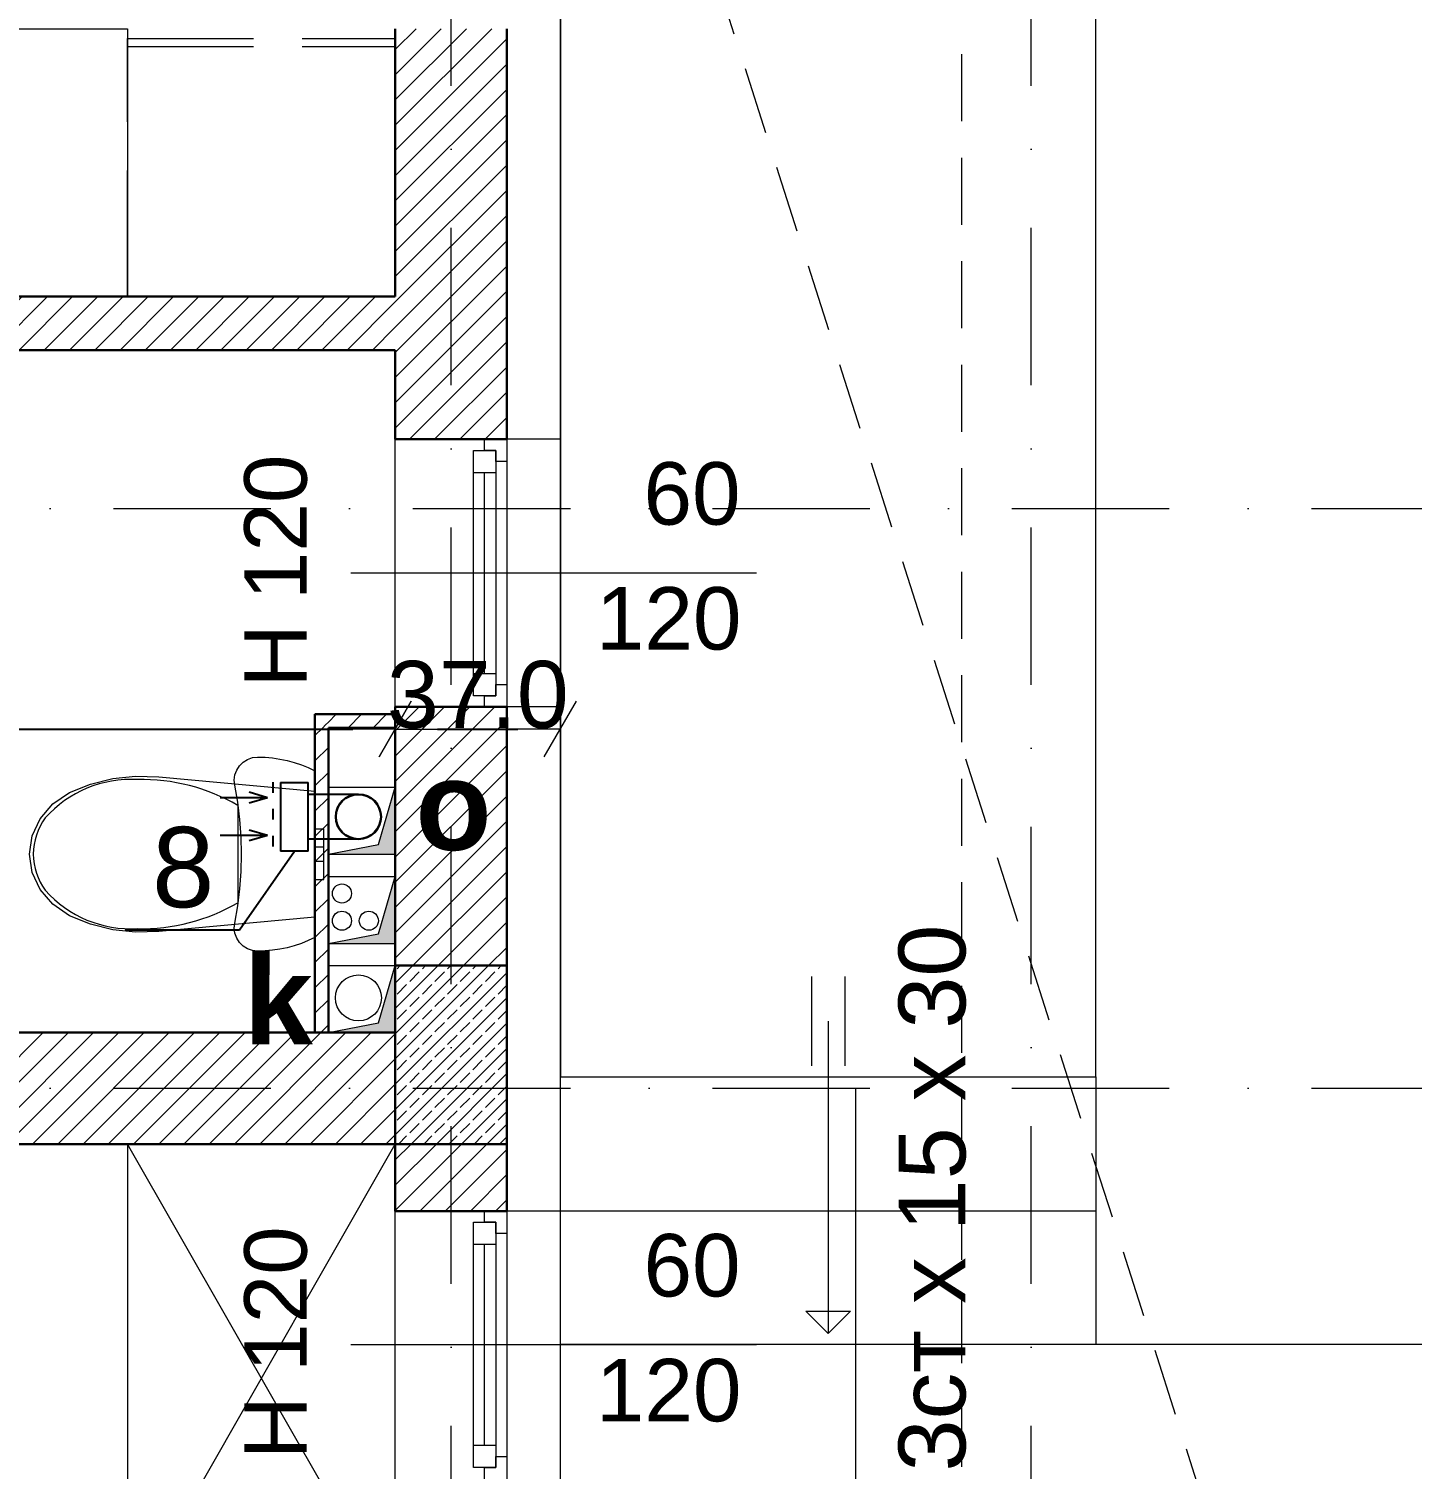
# Model space of a CAD drawing. Header units: centimetres. Extents: x 5906 to 32017, y -966 to 7982.
# Drawn here: x 17022.7 to 17332.8, y 5340.4 to 5663.3 of the extents above; entities that cross this region are included whole.
import ezdxf

# ---------------------------------------------------------------- set-up
doc = ezdxf.new("R2010")
doc.units = ezdxf.units.CM
doc.header["$MEASUREMENT"] = 0
for name, pattern in [('ACAD_ISO03W100', [30, 12, -18]), ('ACAD_ISO06W100', [37.5, 24, -3, 0.5, -3, 0.5, -3, 0.5, -3]), ('Dashed', [23.2, 15, -8.2]), ('Dot & Dashed', [67.027776, 35.277777, -17.638888, 0, -14.111111]), ('Hidden Line', [39.122222, 28.222222, -10.9])]:
    doc.linetypes.add(name, pattern=pattern)
for name, color, linetype in [('ARCH', 7, 'Continuous'), ('OV2', 2, 'ACAD_ISO06W100'), ('OV_1', 2, 'Continuous'), ('размери', 7, 'Continuous')]:
    doc.layers.add(name, color=color, linetype=linetype)
for name, color, linetype, lineweight in [('fill_Pen_No__254', 254, 'Continuous', 13), ('fill_Pen_No__7', 7, 'Continuous', 5), ('fill_Pen_No__82', 253, 'Continuous', 13), ('колони_Pen_No__1', 7, 'Continuous', 30), ('линии_Pen_No__3', 30, 'Continuous', 20), ('обзавеждане_Pen_No__4', 102, 'Continuous', 15), ('ОГРАНИЧИТЕЛНИ_ЛИНИИ_Pen_No__20', 1, 'Continuous', 13), ('оси_Pen_No__4', 102, 'Continuous', 15), ('отвори_Pen_No__5', 150, 'Continuous', 13), ('отвори_Pen_No__6', 5, 'Continuous', 13), ('плочи_Pen_No__41', 7, 'Continuous', 13), ('покрив_Pen_No__21', 7, 'Continuous', 13), ('стени_Pen_No__1', 7, 'Continuous', 30), ('стени_Pen_No__23', 30, 'Continuous', 13), ('стени_Pen_No__3', 30, 'Continuous', 20), ('стени_Pen_No__7', 7, 'Continuous', 5), ('стълби_Pen_No__11', 171, 'Continuous', 13), ('стълби_Pen_No__4', 102, 'Continuous', 15), ('стълби_Pen_No__71', 161, 'Continuous', 13)]:
    doc.layers.add(name, color=color, linetype=linetype, lineweight=lineweight)
doc.styles.add('GENERATED_STYLE_1', font='arial.ttf')
doc.styles.add('GENERATED_STYLE_148', font='arial.ttf')
doc.styles.add('GENERATED_STYLE_2', font='arial.ttf')
doc.styles.add('GENERATED_STYLE_5', font='arialbd.ttf')
doc.dimstyles.new('GENERATED_STYLE__1', dxfattribs={"dimtxt": 15, "dimasz": 9.5, "dimexe": 0.18, "dimexo": 0.0625, "dimgap": 0, "dimtad": 1, "dimdec": 1, "dimzin": 0, "dimdsep": 46, "dimtxsty": 'GENERATED_STYLE_1', "dimblk": 'ARROWHEAD_2', "dimblk1": 'ARROWHEAD_2', "dimblk2": 'ARROWHEAD_2', "dimcen": 0.09, "dimse1": 1, "dimse2": 1, "dimclrd": 151, "dimclre": 151, "dimclrt": 7, "dimazin": 0, "dimtfac": 1, "dimtdec": 4, "dimtmove": 0, "dimatfit": 3, "dimfxl": 1, "dimtolj": 1, "dimtzin": 0, "dimarcsym": 0})
doc.dimstyles.new('GENERATED_STYLE__2', dxfattribs={"dimtxt": 15, "dimasz": 9.5, "dimexe": 0.18, "dimexo": 0.0625, "dimgap": 0, "dimtad": 1, "dimtih": 1, "dimtoh": 1, "dimdec": 1, "dimzin": 0, "dimdsep": 46, "dimtxsty": 'GENERATED_STYLE_1', "dimblk": 'ARROWHEAD_2', "dimblk1": 'ARROWHEAD_2', "dimblk2": 'ARROWHEAD_2', "dimcen": 0.09, "dimse1": 1, "dimse2": 1, "dimclrd": 151, "dimclre": 151, "dimclrt": 7, "dimazin": 0, "dimtfac": 1, "dimtdec": 4, "dimtmove": 0, "dimatfit": 3, "dimfxl": 1, "dimtolj": 1, "dimtzin": 0, "dimarcsym": 0})
pattern_1 = [(45, (8612.932, 5097.604), (-2.8284271, 2.8284271), [])]

# ---------------------------------------------------------------- blocks, each defined once
blk = doc.blocks.new('ARROWHEAD_2')
at = {"color": 0, "linetype": 'Continuous', "lineweight": 0}
for p, q in [((-0.378, -0.655), (0.378, 0.655)), ((0, 0), (-1, 0))]:
    blk.add_line(p, q, dxfattribs=at)
blk = doc.blocks.new('*D493')
at = {"layer": 'DEFPOINTS', "color": 0, "linetype": 'Continuous', "transparency": 16777216}
for p in [(16834.87, 5605.78), (17104.87, 5540.78), (17104.87, 5506.32)]:
    blk.add_point(p, dxfattribs=at)
at = {"layer": 'размери', "color": 151, "linetype": 'Continuous', "lineweight": -2, "transparency": 16777216}
blk.add_line((16844.37, 5506.32), (17095.37, 5506.32), dxfattribs=at)
at = {"layer": 'размери', "color": 151, "linetype": 'Continuous', "lineweight": -2, "transparency": 16777216, "xscale": 9.5, "yscale": 9.5, "zscale": 9.5, "rotation": 180}
blk.add_blockref('ARROWHEAD_2', (16834.87, 5506.32), dxfattribs=at)
at = {"layer": 'размери', "color": 151, "linetype": 'Continuous', "lineweight": -2, "transparency": 16777216, "xscale": 9.5, "yscale": 9.5, "zscale": 9.5}
blk.add_blockref('ARROWHEAD_2', (17104.87, 5506.32), dxfattribs=at)
at = {"layer": 'размери', "color": 7, "linetype": 'Continuous', "lineweight": 13, "transparency": 16777216, "insert": (16969.84, 5513.98), "char_height": 15, "attachment_point": 5, "style": 'GENERATED_STYLE_1'}
blk.add_mtext('\\A1;270.0', dxfattribs=at)
blk = doc.blocks.new('*D494')
at = {"layer": 'DEFPOINTS', "color": 0, "linetype": 'Continuous', "transparency": 16777216}
for p in [(17104.87, 5540.78), (17141.87, 5540.78), (17141.87, 5506.32)]:
    blk.add_point(p, dxfattribs=at)
at = {"layer": 'размери', "color": 151, "linetype": 'Continuous', "lineweight": -2, "transparency": 16777216}
blk.add_line((17114.37, 5506.32), (17132.37, 5506.32), dxfattribs=at)
at = {"layer": 'размери', "color": 151, "linetype": 'Continuous', "lineweight": -2, "transparency": 16777216, "xscale": 9.5, "yscale": 9.5, "zscale": 9.5, "rotation": 180}
blk.add_blockref('ARROWHEAD_2', (17104.87, 5506.32), dxfattribs=at)
at = {"layer": 'размери', "color": 151, "linetype": 'Continuous', "lineweight": -2, "transparency": 16777216, "xscale": 9.5, "yscale": 9.5, "zscale": 9.5}
blk.add_blockref('ARROWHEAD_2', (17141.87, 5506.32), dxfattribs=at)
at = {"layer": 'размери', "color": 7, "linetype": 'Continuous', "lineweight": 13, "transparency": 16777216, "insert": (17123.37, 5513.98), "char_height": 15, "attachment_point": 5, "style": 'GENERATED_STYLE_1'}
blk.add_mtext('\\A1;37.0', dxfattribs=at)
blk = doc.blocks.new('*D559')
at = {"layer": 'DEFPOINTS', "color": 0, "linetype": 'Continuous', "transparency": 16777216}
for p in [(17129.87, 6051.13), (17129.87, 5818.53), (15274.87, 5458.53)]:
    blk.add_point(p, dxfattribs=at)
at = {"layer": 'размери', "color": 151, "linetype": 'Continuous', "lineweight": -2, "transparency": 16777216}
blk.add_line((15284.37, 6051.13), (17120.37, 6051.13), dxfattribs=at)
at = {"layer": 'размери', "color": 151, "linetype": 'Continuous', "lineweight": -2, "transparency": 16777216, "xscale": 9.5, "yscale": 9.5, "zscale": 9.5, "rotation": 180}
blk.add_blockref('ARROWHEAD_2', (15274.87, 6051.13), dxfattribs=at)
at = {"layer": 'размери', "color": 151, "linetype": 'Continuous', "lineweight": -2, "transparency": 16777216, "xscale": 9.5, "yscale": 9.5, "zscale": 9.5}
blk.add_blockref('ARROWHEAD_2', (17129.87, 6051.13), dxfattribs=at)
at = {"layer": 'размери', "color": 7, "linetype": 'Continuous', "lineweight": 13, "transparency": 16777216, "insert": (16202.37, 6058.78), "char_height": 15, "attachment_point": 5, "style": 'GENERATED_STYLE_1'}
blk.add_mtext('\\A1;1855.0', dxfattribs=at)
blk = doc.blocks.new('*D574')
at = {"layer": 'DEFPOINTS', "color": 0, "linetype": 'Continuous', "transparency": 16777216}
for p in [(17104.87, 5991.13), (17104.87, 5793.53), (16834.87, 5626.03)]:
    blk.add_point(p, dxfattribs=at)
at = {"layer": 'размери', "color": 151, "linetype": 'Continuous', "lineweight": -2, "transparency": 16777216}
blk.add_line((16844.37, 5991.13), (17095.37, 5991.13), dxfattribs=at)
at = {"layer": 'размери', "color": 151, "linetype": 'Continuous', "lineweight": -2, "transparency": 16777216, "xscale": 9.5, "yscale": 9.5, "zscale": 9.5, "rotation": 180}
blk.add_blockref('ARROWHEAD_2', (16834.87, 5991.13), dxfattribs=at)
at = {"layer": 'размери', "color": 151, "linetype": 'Continuous', "lineweight": -2, "transparency": 16777216, "xscale": 9.5, "yscale": 9.5, "zscale": 9.5}
blk.add_blockref('ARROWHEAD_2', (17104.87, 5991.13), dxfattribs=at)
at = {"layer": 'размери', "color": 7, "linetype": 'Continuous', "lineweight": 13, "transparency": 16777216, "insert": (16958.4, 5998.78), "char_height": 15, "attachment_point": 5, "style": 'GENERATED_STYLE_1'}
blk.add_mtext('\\A1;270.0', dxfattribs=at)
blk = doc.blocks.new('*D597')
at = {"layer": 'DEFPOINTS', "color": 0, "linetype": 'Continuous', "transparency": 16777216}
for p in [(17104.87, 5413.28), (17429.69, 5413.28), (17014.87, 5308.28)]:
    blk.add_point(p, dxfattribs=at)
at = {"layer": 'размери', "color": 151, "linetype": 'Continuous', "lineweight": -2, "transparency": 16777216}
for p, q in [((17429.69, 5403.78), (17429.69, 5373.88)), ((17429.69, 5317.78), (17429.69, 5324.73))]:
    blk.add_line(p, q, dxfattribs=at)
at = {"layer": 'размери', "color": 151, "linetype": 'Continuous', "lineweight": -2, "transparency": 16777216, "xscale": 9.5, "yscale": 9.5, "zscale": 9.5}
for p, rotation in [((17429.69, 5413.28), 90), ((17429.69, 5308.28), 270)]:
    blk.add_blockref('ARROWHEAD_2', p, dxfattribs=dict(at, rotation=rotation))
at = {"layer": 'размери', "color": 7, "linetype": 'Continuous', "lineweight": 13, "transparency": 16777216, "insert": (17429.69, 5349.3), "char_height": 15, "attachment_point": 5, "rotation": 90, "style": 'GENERATED_STYLE_1'}
blk.add_mtext('\\A1;105.0', dxfattribs=at)
blk = doc.blocks.new('*D598')
at = {"layer": 'DEFPOINTS', "color": 0, "linetype": 'Continuous', "transparency": 16777216}
for p in [(17104.87, 5438.28), (17449.27, 5438.28), (17104.87, 5413.28)]:
    blk.add_point(p, dxfattribs=at)
at = {"layer": 'размери', "color": 151, "linetype": 'Continuous', "lineweight": -2, "transparency": 16777216}
for p, q in [((17449.27, 5428.78), (17449.27, 5422.78)), ((17449.27, 5413.28), (17449.27, 5398.2))]:
    blk.add_line(p, q, dxfattribs=at)
at = {"layer": 'размери', "color": 151, "linetype": 'Continuous', "lineweight": -2, "transparency": 16777216, "xscale": 9.5, "yscale": 9.5, "zscale": 9.5}
for p, rotation in [((17449.27, 5438.28), 90), ((17449.27, 5413.28), 270)]:
    blk.add_blockref('ARROWHEAD_2', p, dxfattribs=dict(at, rotation=rotation))
at = {"layer": 'размери', "color": 7, "linetype": 'Continuous', "lineweight": 13, "transparency": 16777216, "insert": (17429.69, 5398.2), "char_height": 15, "attachment_point": 5, "rotation": 90, "style": 'GENERATED_STYLE_1'}
blk.add_mtext('\\A1;25.0', dxfattribs=at)
blk = doc.blocks.new('*D599')
at = {"layer": 'DEFPOINTS', "color": 0, "linetype": 'Continuous', "transparency": 16777216}
for p in [(17104.87, 5591.28), (17429.69, 5591.28), (17104.87, 5438.28)]:
    blk.add_point(p, dxfattribs=at)
at = {"layer": 'размери', "color": 151, "linetype": 'Continuous', "lineweight": -2, "transparency": 16777216}
for p, q in [((17429.69, 5581.78), (17429.69, 5527.88)), ((17429.69, 5447.78), (17429.69, 5478.73))]:
    blk.add_line(p, q, dxfattribs=at)
at = {"layer": 'размери', "color": 151, "linetype": 'Continuous', "lineweight": -2, "transparency": 16777216, "xscale": 9.5, "yscale": 9.5, "zscale": 9.5}
for p, rotation in [((17429.69, 5591.28), 90), ((17429.69, 5438.28), 270)]:
    blk.add_blockref('ARROWHEAD_2', p, dxfattribs=dict(at, rotation=rotation))
at = {"layer": 'размери', "color": 7, "linetype": 'Continuous', "lineweight": 13, "transparency": 16777216, "insert": (17429.69, 5503.3), "char_height": 15, "attachment_point": 5, "rotation": 90, "style": 'GENERATED_STYLE_1'}
blk.add_mtext('\\A1;153.0', dxfattribs=at)
blk = doc.blocks.new('*D600')
at = {"layer": 'DEFPOINTS', "color": 0, "linetype": 'Continuous', "transparency": 16777216}
for p in [(17104.87, 5603.28), (17448.44, 5603.28), (17104.87, 5591.28)]:
    blk.add_point(p, dxfattribs=at)
at = {"layer": 'размери', "color": 151, "linetype": 'Continuous', "lineweight": -2, "transparency": 16777216}
for p, q in [((17448.44, 5612.78), (17448.44, 5622.28)), ((17448.44, 5603.28), (17448.44, 5591.28)), ((17448.44, 5581.78), (17448.44, 5572.28))]:
    blk.add_line(p, q, dxfattribs=at)
at = {"layer": 'размери', "color": 151, "linetype": 'Continuous', "lineweight": -2, "transparency": 16777216, "xscale": 9.5, "yscale": 9.5, "zscale": 9.5}
for p, rotation in [((17448.44, 5603.28), 270), ((17448.44, 5591.28), 90)]:
    blk.add_blockref('ARROWHEAD_2', p, dxfattribs=dict(at, rotation=rotation))
at = {"layer": 'размери', "color": 7, "linetype": 'Continuous', "lineweight": 13, "transparency": 16777216, "insert": (17429.69, 5572.28), "char_height": 15, "attachment_point": 5, "rotation": 90, "style": 'GENERATED_STYLE_1'}
blk.add_mtext('\\A1;12.0', dxfattribs=at)
blk = doc.blocks.new('*D601')
at = {"layer": 'DEFPOINTS', "color": 0, "linetype": 'Continuous', "transparency": 16777216}
for p in [(17104.87, 5773.28), (17429.69, 5773.28), (17104.87, 5603.28)]:
    blk.add_point(p, dxfattribs=at)
at = {"layer": 'размери', "color": 151, "linetype": 'Continuous', "lineweight": -2, "transparency": 16777216}
for p, q in [((17429.69, 5763.78), (17429.69, 5701.38)), ((17429.69, 5612.78), (17429.69, 5652.23))]:
    blk.add_line(p, q, dxfattribs=at)
at = {"layer": 'размери', "color": 151, "linetype": 'Continuous', "lineweight": -2, "transparency": 16777216, "xscale": 9.5, "yscale": 9.5, "zscale": 9.5}
for p, rotation in [((17429.69, 5773.28), 90), ((17429.69, 5603.28), 270)]:
    blk.add_blockref('ARROWHEAD_2', p, dxfattribs=dict(at, rotation=rotation))
at = {"layer": 'размери', "color": 7, "linetype": 'Continuous', "lineweight": 13, "transparency": 16777216, "insert": (17429.69, 5676.8), "char_height": 15, "attachment_point": 5, "rotation": 90, "style": 'GENERATED_STYLE_1'}
blk.add_mtext('\\A1;170.0', dxfattribs=at)
blk = doc.blocks.new('*D606')
at = {"layer": 'DEFPOINTS', "color": 0, "linetype": 'Continuous', "transparency": 16777216}
for p in [(17129.87, 5798.28), (17459.69, 5798.28), (17129.87, 5283.28)]:
    blk.add_point(p, dxfattribs=at)
at = {"layer": 'размери', "color": 151, "linetype": 'Continuous', "lineweight": -2, "transparency": 16777216}
for p, q in [((17459.69, 5788.78), (17459.69, 5566.03)), ((17459.69, 5292.78), (17459.69, 5515.46))]:
    blk.add_line(p, q, dxfattribs=at)
at = {"layer": 'размери', "color": 151, "linetype": 'Continuous', "lineweight": -2, "transparency": 16777216, "xscale": 9.5, "yscale": 9.5, "zscale": 9.5}
for p, rotation in [((17459.69, 5798.28), 90), ((17459.69, 5283.28), 270)]:
    blk.add_blockref('ARROWHEAD_2', p, dxfattribs=dict(at, rotation=rotation))
at = {"layer": 'размери', "color": 7, "linetype": 'Continuous', "lineweight": 13, "transparency": 16777216, "insert": (17459.69, 5540.74), "char_height": 15, "attachment_point": 5, "rotation": 90, "style": 'GENERATED_STYLE_1'}
blk.add_mtext('\\A1;515.0', dxfattribs=at)
blk = doc.blocks.new('*D607')
at = {"layer": 'DEFPOINTS', "color": 0, "linetype": 'Continuous', "transparency": 16777216}
for p in [(17129.87, 5798.28), (17489.69, 5798.28), (17129.87, 4323.28)]:
    blk.add_point(p, dxfattribs=at)
at = {"layer": 'размери', "color": 151, "linetype": 'Continuous', "lineweight": -2, "transparency": 16777216}
for p, q in [((17489.69, 5788.78), (17489.69, 5091.18)), ((17489.69, 4332.78), (17489.69, 5030.37))]:
    blk.add_line(p, q, dxfattribs=at)
at = {"layer": 'размери', "color": 151, "linetype": 'Continuous', "lineweight": -2, "transparency": 16777216, "xscale": 9.5, "yscale": 9.5, "zscale": 9.5}
for p, rotation in [((17489.69, 5798.28), 90), ((17489.69, 4323.28), 270)]:
    blk.add_blockref('ARROWHEAD_2', p, dxfattribs=dict(at, rotation=rotation))
at = {"layer": 'размери', "color": 7, "linetype": 'Continuous', "lineweight": 13, "transparency": 16777216, "insert": (17489.69, 5060.77), "char_height": 15, "attachment_point": 5, "rotation": 90, "style": 'GENERATED_STYLE_1'}
blk.add_mtext('\\A1;1475.0', dxfattribs=at)
blk = doc.blocks.new('*D614')
at = {"layer": 'DEFPOINTS', "color": 0, "linetype": 'Continuous', "transparency": 16777216}
for p in [(17141.87, 5338.28), (17399.69, 5338.28), (17129.87, 5283.28)]:
    blk.add_point(p, dxfattribs=at)
at = {"layer": 'размери', "color": 151, "linetype": 'Continuous', "lineweight": -2, "transparency": 16777216}
for p, q in [((17399.69, 5347.78), (17399.69, 5357.28)), ((17399.69, 5338.28), (17399.69, 5330.21)), ((17399.69, 5283.28), (17399.69, 5291.3)), ((17399.69, 5273.78), (17399.69, 5264.28))]:
    blk.add_line(p, q, dxfattribs=at)
at = {"layer": 'размери', "color": 151, "linetype": 'Continuous', "lineweight": -2, "transparency": 16777216, "xscale": 9.5, "yscale": 9.5, "zscale": 9.5}
for p, rotation in [((17399.69, 5338.28), 270), ((17399.69, 5283.28), 90)]:
    blk.add_blockref('ARROWHEAD_2', p, dxfattribs=dict(at, rotation=rotation))
at = {"layer": 'размери', "color": 7, "linetype": 'Continuous', "lineweight": 13, "transparency": 16777216, "insert": (17399.69, 5310.76), "char_height": 15, "attachment_point": 5, "rotation": 90, "style": 'GENERATED_STYLE_1'}
blk.add_mtext('\\A1;55.0', dxfattribs=at)
blk = doc.blocks.new('*D615')
at = {"layer": 'DEFPOINTS', "color": 0, "linetype": 'Continuous', "transparency": 16777216}
for p in [(17141.87, 5398.28), (17399.69, 5398.28), (17141.87, 5338.28)]:
    blk.add_point(p, dxfattribs=at)
at = {"layer": 'размери', "color": 151, "linetype": 'Continuous', "lineweight": -2, "transparency": 16777216}
for p, q in [((17399.69, 5388.78), (17399.69, 5387.75)), ((17399.69, 5347.78), (17399.69, 5348.76))]:
    blk.add_line(p, q, dxfattribs=at)
at = {"layer": 'размери', "color": 151, "linetype": 'Continuous', "lineweight": -2, "transparency": 16777216, "xscale": 9.5, "yscale": 9.5, "zscale": 9.5}
for p, rotation in [((17399.69, 5398.28), 90), ((17399.69, 5338.28), 270)]:
    blk.add_blockref('ARROWHEAD_2', p, dxfattribs=dict(at, rotation=rotation))
at = {"layer": 'размери', "color": 7, "linetype": 'Continuous', "lineweight": 13, "transparency": 16777216, "insert": (17399.69, 5368.25), "char_height": 15, "attachment_point": 5, "rotation": 90, "style": 'GENERATED_STYLE_1'}
blk.add_mtext('\\A1;60.0', dxfattribs=at)
blk = doc.blocks.new('*D616')
at = {"layer": 'DEFPOINTS', "color": 0, "linetype": 'Continuous', "transparency": 16777216}
for p in [(17141.87, 5511.28), (17399.69, 5511.28), (17141.87, 5398.28)]:
    blk.add_point(p, dxfattribs=at)
at = {"layer": 'размери', "color": 151, "linetype": 'Continuous', "lineweight": -2, "transparency": 16777216}
for p, q in [((17399.69, 5501.78), (17399.69, 5480.08)), ((17399.69, 5407.78), (17399.69, 5430.93))]:
    blk.add_line(p, q, dxfattribs=at)
at = {"layer": 'размери', "color": 151, "linetype": 'Continuous', "lineweight": -2, "transparency": 16777216, "xscale": 9.5, "yscale": 9.5, "zscale": 9.5}
for p, rotation in [((17399.69, 5511.28), 90), ((17399.69, 5398.28), 270)]:
    blk.add_blockref('ARROWHEAD_2', p, dxfattribs=dict(at, rotation=rotation))
at = {"layer": 'размери', "color": 7, "linetype": 'Continuous', "lineweight": 13, "transparency": 16777216, "insert": (17399.69, 5455.5), "char_height": 15, "attachment_point": 5, "rotation": 90, "style": 'GENERATED_STYLE_1'}
blk.add_mtext('\\A1;113.0', dxfattribs=at)
blk = doc.blocks.new('*D617')
at = {"layer": 'DEFPOINTS', "color": 0, "linetype": 'Continuous', "transparency": 16777216}
for p in [(17141.87, 5571.28), (17399.69, 5571.28), (17141.87, 5511.28)]:
    blk.add_point(p, dxfattribs=at)
at = {"layer": 'размери', "color": 151, "linetype": 'Continuous', "lineweight": -2, "transparency": 16777216}
for p, q in [((17399.69, 5561.78), (17399.69, 5560.75)), ((17399.69, 5520.78), (17399.69, 5521.76))]:
    blk.add_line(p, q, dxfattribs=at)
at = {"layer": 'размери', "color": 151, "linetype": 'Continuous', "lineweight": -2, "transparency": 16777216, "xscale": 9.5, "yscale": 9.5, "zscale": 9.5}
for p, rotation in [((17399.69, 5571.28), 90), ((17399.69, 5511.28), 270)]:
    blk.add_blockref('ARROWHEAD_2', p, dxfattribs=dict(at, rotation=rotation))
at = {"layer": 'размери', "color": 7, "linetype": 'Continuous', "lineweight": 13, "transparency": 16777216, "insert": (17399.69, 5541.25), "char_height": 15, "attachment_point": 5, "rotation": 90, "style": 'GENERATED_STYLE_1'}
blk.add_mtext('\\A1;60.0', dxfattribs=at)
blk = doc.blocks.new('*D618')
at = {"layer": 'DEFPOINTS', "color": 0, "linetype": 'Continuous', "transparency": 16777216}
for p in [(17141.87, 5663.28), (17399.69, 5663.28), (17141.87, 5571.28)]:
    blk.add_point(p, dxfattribs=at)
at = {"layer": 'размери', "color": 151, "linetype": 'Continuous', "lineweight": -2, "transparency": 16777216}
for p, q in [((17399.69, 5653.78), (17399.69, 5636.71)), ((17399.69, 5580.78), (17399.69, 5597.8))]:
    blk.add_line(p, q, dxfattribs=at)
at = {"layer": 'размери', "color": 151, "linetype": 'Continuous', "lineweight": -2, "transparency": 16777216, "xscale": 9.5, "yscale": 9.5, "zscale": 9.5}
for p, rotation in [((17399.69, 5663.28), 90), ((17399.69, 5571.28), 270)]:
    blk.add_blockref('ARROWHEAD_2', p, dxfattribs=dict(at, rotation=rotation))
at = {"layer": 'размери', "color": 7, "linetype": 'Continuous', "lineweight": 13, "transparency": 16777216, "insert": (17399.69, 5617.25), "char_height": 15, "attachment_point": 5, "rotation": 90, "style": 'GENERATED_STYLE_1'}
blk.add_mtext('\\A1;92.0', dxfattribs=at)
blk = doc.blocks.new('*D619')
at = {"layer": 'DEFPOINTS', "color": 0, "linetype": 'Continuous', "transparency": 16777216}
for p in [(17141.87, 5723.28), (17399.69, 5723.28), (17141.87, 5663.28)]:
    blk.add_point(p, dxfattribs=at)
at = {"layer": 'размери', "color": 151, "linetype": 'Continuous', "lineweight": -2, "transparency": 16777216}
for p, q in [((17399.69, 5713.78), (17399.69, 5712.75)), ((17399.69, 5672.78), (17399.69, 5673.76))]:
    blk.add_line(p, q, dxfattribs=at)
at = {"layer": 'размери', "color": 151, "linetype": 'Continuous', "lineweight": -2, "transparency": 16777216, "xscale": 9.5, "yscale": 9.5, "zscale": 9.5}
for p, rotation in [((17399.69, 5723.28), 90), ((17399.69, 5663.28), 270)]:
    blk.add_blockref('ARROWHEAD_2', p, dxfattribs=dict(at, rotation=rotation))
at = {"layer": 'размери', "color": 7, "linetype": 'Continuous', "lineweight": 13, "transparency": 16777216, "insert": (17399.69, 5693.25), "char_height": 15, "attachment_point": 5, "rotation": 90, "style": 'GENERATED_STYLE_1'}
blk.add_mtext('\\A1;60.0', dxfattribs=at)

msp = doc.modelspace()

# ---------------------------------------------------------------- hatches: boundary and pattern name
at = {"layer": 'fill_Pen_No__254', "linetype": 'Continuous', "lineweight": 13}
for points in [[(17089.874, 5478.283), (17104.874, 5478.283), (17104.874, 5493.283), (17101.076, 5480.437)], [(17089.874, 5458.283), (17104.874, 5458.283), (17104.874, 5473.283), (17101.076, 5460.437)], [(17089.874, 5438.283), (17104.874, 5438.283), (17104.874, 5453.283), (17101.076, 5440.437)]]:
    msp.add_hatch(color=254, dxfattribs=at).paths.add_polyline_path(points)
at = {"layer": 'fill_Pen_No__7', "linetype": 'Continuous', "lineweight": 5}
h = msp.add_hatch(dxfattribs=at)
h.set_pattern_fill('SOLID___DASHED', style=0, pattern_type=2)
h.set_pattern_definition([(45, (8612.932, 5097.604), (-2.8284271, 2.8284271), []), (45, (8611.5178, 5099.018), (-2.8284271, 2.8284271), [3, -1])])
h.paths.add_polyline_path([(17129.874, 5453.283), (17104.874, 5453.283), (17104.874, 5413.283), (17129.874, 5413.283)])
at = {"layer": 'fill_Pen_No__82', "linetype": 'Continuous', "lineweight": 13}
h = msp.add_hatch(dxfattribs=at)
h.set_pattern_fill('COMMON_BRICK', color=253, style=0, pattern_type=2)
h.set_pattern_definition(pattern_1)
h.paths.add_polyline_path([(17104.874, 5571.279), (17129.874, 5571.279), (17129.874, 5663.279), (17104.874, 5663.279)])
h = msp.add_hatch(dxfattribs=at)
h.set_pattern_fill('COMMON_BRICK', color=253, style=0, pattern_type=2)
h.set_pattern_definition(pattern_1)
h.paths.add_polyline_path([(16919.874, 5591.279), (17104.874, 5591.279), (17104.874, 5603.279), (16919.874, 5603.279)])
h = msp.add_hatch(dxfattribs=at)
h.set_pattern_fill('COMMON_BRICK', color=253, style=0, pattern_type=2)
h.set_pattern_definition(pattern_1)
h.paths.add_polyline_path([(17089.874, 5506.621), (17086.874, 5509.621), (17086.874, 5506.621)])
h = msp.add_hatch(dxfattribs=at)
h.set_pattern_fill('COMMON_BRICK', color=253, style=0, pattern_type=2)
h.set_pattern_definition(pattern_1)
h.paths.add_polyline_path([(17089.874, 5509.621), (17086.874, 5509.621), (17089.874, 5506.621)])
h = msp.add_hatch(dxfattribs=at)
h.set_pattern_fill('COMMON_BRICK', color=253, style=0, pattern_type=2)
h.set_pattern_definition(pattern_1)
h.paths.add_polyline_path([(17089.874, 5506.621), (17104.874, 5506.621), (17104.874, 5509.621), (17089.874, 5509.621)])
h = msp.add_hatch(dxfattribs=at)
h.set_pattern_fill('COMMON_BRICK', color=253, style=0, pattern_type=2)
h.set_pattern_definition(pattern_1)
h.paths.add_polyline_path([(17129.874, 5453.283), (17129.874, 5511.279), (17104.874, 5511.279), (17104.874, 5453.283)])
h = msp.add_hatch(dxfattribs=at)
h.set_pattern_fill('COMMON_BRICK', color=253, style=0, pattern_type=2)
h.set_pattern_definition(pattern_1)
h.paths.add_polyline_path([(17086.874, 5506.621), (17086.874, 5438.283), (17089.874, 5438.283), (17089.874, 5506.621)])
h = msp.add_hatch(dxfattribs=at)
h.set_pattern_fill('COMMON_BRICK', color=253, style=0, pattern_type=2)
h.set_pattern_definition(pattern_1)
h.paths.add_polyline_path([(16919.874, 5438.283), (16919.874, 5413.283), (17104.874, 5413.283), (17104.874, 5438.283)])
h = msp.add_hatch(dxfattribs=at)
h.set_pattern_fill('COMMON_BRICK', color=253, style=0, pattern_type=2)
h.set_pattern_definition(pattern_1)
h.paths.add_polyline_path([(17104.874, 5398.279), (17129.874, 5398.279), (17129.874, 5413.283), (17104.874, 5413.283)])

# ---------------------------------------------------------------- linework, layer by layer
at = {"layer": 'ARCH', "linetype": 'ByBlock'}
for p, q in [((17076.245, 5490.931), (17072.126, 5492.133)), ((17076.245, 5490.931), (17065.603, 5490.931)), ((17076.245, 5490.931), (17072.126, 5489.729)), ((17076.245, 5482.447), (17065.603, 5482.447)), ((17076.245, 5482.447), (17072.126, 5483.649)), ((17076.245, 5482.447), (17072.126, 5481.245)), ((17069.963, 5461.276), (17082.265, 5478.974)), ((17044.347, 5461.291), (17069.963, 5461.276))]:
    msp.add_line(p, q, dxfattribs=at)
at = {"layer": 'OV2', "linetype": 'ACAD_ISO03W100', "ltscale": 0.2}
msp.add_line((17077.459, 5494.407), (17077.459, 5479.428), dxfattribs=at)
at = {"layer": 'OV_1'}
for p, q in [((17079.175, 5494.354), (17079.175, 5478.974)), ((17079.175, 5494.354), (17085.354, 5494.354)), ((17085.354, 5478.974), (17085.354, 5494.354)), ((17096.611, 5491.664), (17085.354, 5491.664)), ((17096.611, 5481.665), (17085.354, 5481.665)), ((17085.354, 5478.974), (17079.175, 5478.974))]:
    msp.add_line(p, q, dxfattribs=at)
msp.add_circle((17096.611, 5486.664), 5, dxfattribs=at)
at = {"layer": 'колони_Pen_No__1', "color": 7, "linetype": 'Continuous', "lineweight": 30}
msp.add_lwpolyline([(17129.874, 5453.283), (17129.874, 5413.283), (17104.874, 5413.283), (17104.874, 5453.283)], close=True, dxfattribs=at)
at = {"layer": 'линии_Pen_No__3', "color": 30, "linetype": 'Continuous', "lineweight": 20}
msp.add_line((17208.102, 4935.783), (17208.102, 5425.783), dxfattribs=at)
at = {"layer": 'обзавеждане_Pen_No__4', "color": 102, "linetype": 'Hidden Line', "lineweight": 15}
for p, q in [((17044.874, 5661.079), (17104.874, 5661.079)), ((17044.874, 5603.279), (17044.874, 5661.079)), ((17104.874, 5661.079), (17104.874, 5603.279)), ((17044.874, 5659.279), (17104.874, 5659.279)), ((17104.874, 5603.279), (17044.874, 5603.279))]:
    msp.add_line(p, q, dxfattribs=at)
at = {"layer": 'обзавеждане_Pen_No__4', "color": 102, "linetype": 'Continuous', "lineweight": 15}
for p, q in [((17104.874, 5603.279), (16924.874, 5603.279)), ((17069.57, 5489.177), (17069.57, 5478.283)), ((17086.874, 5482.313), (17086.874, 5483.983)), ((17086.874, 5483.983), (17088.874, 5483.983)), ((17088.874, 5482.313), (17088.874, 5483.983)), ((17086.874, 5479.883), (17086.874, 5482.313)), ((17086.874, 5479.414), (17086.874, 5479.883)), ((17086.874, 5479.883), (17088.874, 5479.883)), ((17086.874, 5478.283), (17086.874, 5479.414)), ((17088.874, 5479.883), (17088.874, 5482.313)), ((17088.874, 5479.414), (17088.874, 5479.883)), ((17088.874, 5478.283), (17088.874, 5479.414)), ((17069.57, 5478.283), (17069.57, 5467.389)), ((17086.874, 5477.151), (17086.874, 5478.283)), ((17086.874, 5476.683), (17086.874, 5477.151)), ((17086.874, 5476.683), (17088.874, 5476.683)), ((17086.874, 5474.252), (17086.874, 5476.683)), ((17088.874, 5477.151), (17088.874, 5478.283)), ((17088.874, 5476.683), (17088.874, 5477.151)), ((17088.874, 5474.252), (17088.874, 5476.683)), ((17086.874, 5472.583), (17086.874, 5474.252)), ((17088.874, 5472.583), (17088.874, 5474.252)), ((17086.874, 5472.583), (17088.874, 5472.583)), ((17104.874, 5308.282), (17044.874, 5413.283)), ((17044.874, 5308.282), (17104.874, 5413.283))]:
    msp.add_line(p, q, dxfattribs=at)
for points in [[(16984.874, 5603.279), (16984.874, 5663.279), (17044.874, 5663.279), (17044.874, 5603.279)], [(17086.874, 5459.606), (17085.367, 5458.896), (17083.82, 5458.275), (17082.24, 5457.747), (17080.631, 5457.312), (17079, 5456.972), (17077.352, 5456.728), (17075.692, 5456.582), (17074.026, 5456.533), (17072.873, 5456.661), (17071.776, 5457.04), (17070.789, 5457.65), (17069.959, 5458.462), (17069.329, 5459.437), (17068.928, 5460.526), (17068.775, 5461.677), (17068.879, 5462.833), (17069.557, 5466.661), (17070.043, 5470.519), (17070.335, 5474.396), (17070.432, 5478.283), (17070.335, 5482.17), (17070.043, 5486.047), (17069.557, 5489.904), (17068.879, 5493.733), (17068.775, 5494.889), (17068.928, 5496.04), (17069.329, 5497.129), (17069.959, 5498.104), (17070.789, 5498.916), (17071.776, 5499.526), (17072.873, 5499.905), (17074.026, 5500.033), (17075.692, 5499.984), (17077.352, 5499.837), (17079, 5499.594), (17080.631, 5499.254), (17082.24, 5498.819), (17083.82, 5498.29), (17085.367, 5497.67), (17086.874, 5496.96)], [(17041.532, 5461.34), (17036.557, 5462.581), (17031.863, 5464.483), (17028.144, 5467.043), (17025.292, 5470.347), (17023.496, 5474.178), (17022.874, 5478.283), (17023.496, 5482.388), (17025.292, 5486.219), (17028.144, 5489.523), (17031.863, 5492.083), (17036.557, 5493.985), (17041.532, 5495.225), (17046.666, 5495.774), (17051.836, 5495.618), (17086.874, 5492.38), (17086.874, 5464.185), (17051.836, 5460.948), (17046.666, 5460.792)], [(17044.874, 5308.282), (17104.874, 5308.282), (17104.874, 5413.283), (17044.874, 5413.283)]]:
    msp.add_lwpolyline(points, close=True, dxfattribs=at)
for centre, major_axis, start_param, end_param in [((17045.644, 5469.337), (25.706, 0), 1.5150689, 2.4156575), ((17048.08, 5452.473), (42.552, 0), 1.0413939, 1.5944145), ((17037.598, 5478.202), (13.861, 0), 2.509088, 3.1357318), ((17037.599, 5478.364), (13.861, 0), 3.1474534, 3.7740972), ((17045.644, 5487.229), (25.706, 0), 3.8675316, 4.7681202), ((17048.08, 5504.092), (42.552, 0), 4.6887732, 5.2417937)]:
    msp.add_ellipse(centre, major_axis=major_axis, ratio=0.9993766, start_param=start_param, end_param=end_param, dxfattribs=at)
at = {"layer": 'ОГРАНИЧИТЕЛНИ_ЛИНИИ_Pen_No__20', "color": 1, "linetype": 'Dashed', "lineweight": 13, "flags": 128}
msp.add_lwpolyline([(14539.202, 4777.163), (14828.894, 4708.985), (16373.296, 4345.514), (17110.126, 4172.103), (17325.916, 5208.188), (17136.624, 5800.45), (17065.404, 5800.315), (16523.924, 5803.072), (15974.375, 5805.881), (15849.825, 5812.268), (15530.569, 5828.639), (15239.671, 5843.555), (14989.229, 5856.397), (14640.521, 5858.384), (14539.202, 5858.915)], dxfattribs=at)
at = {"layer": 'оси_Pen_No__4', "color": 102, "linetype": 'Dot & Dashed', "lineweight": 15}
for p, q in [((17117.374, 5180.61), (17117.374, 6087.239)), ((17247.374, 5180.61), (17247.374, 6087.239)), ((14759.366, 5555.783), (17428.848, 5555.783)), ((14759.366, 5425.783), (17428.848, 5425.783))]:
    msp.add_line(p, q, dxfattribs=at)
at = {"layer": 'отвори_Pen_No__6', "color": 5, "linetype": 'Continuous', "lineweight": 13}
for p, q in [((17089.874, 5478.283), (17089.874, 5493.283)), ((17089.874, 5493.283), (17104.874, 5493.283)), ((17101.076, 5480.437), (17104.874, 5493.283)), ((17104.874, 5478.283), (17104.874, 5493.283)), ((17089.874, 5478.283), (17101.076, 5480.437)), ((17089.874, 5478.283), (17104.874, 5478.283)), ((17089.874, 5458.283), (17089.874, 5473.283)), ((17089.874, 5473.283), (17104.874, 5473.283)), ((17101.076, 5460.437), (17104.874, 5473.283)), ((17104.874, 5458.283), (17104.874, 5473.283)), ((17089.874, 5458.283), (17101.076, 5460.437)), ((17089.874, 5458.283), (17104.874, 5458.283)), ((17089.874, 5438.283), (17089.874, 5453.283)), ((17089.874, 5453.283), (17104.874, 5453.283)), ((17101.076, 5440.437), (17104.874, 5453.283)), ((17104.874, 5438.283), (17104.874, 5453.283)), ((17089.874, 5438.283), (17101.076, 5440.437)), ((17089.874, 5438.283), (17104.874, 5438.283))]:
    msp.add_line(p, q, dxfattribs=at)
for centre, radius in [((17096.611, 5486.664), 5.153), ((17092.924, 5469.45), 2.14), ((17092.924, 5463.351), 2.14), ((17098.944, 5463.351), 2.14), ((17096.611, 5446.062), 5.153)]:
    msp.add_circle(centre, radius, dxfattribs=at)
at = {"layer": 'плочи_Pen_No__41', "color": 7, "linetype": 'Continuous', "lineweight": 13}
for points in [[(17141.874, 5368.36), (17141.874, 5810.283)], [(17357.343, 5368.359), (17141.874, 5368.36)]]:
    msp.add_lwpolyline(points, dxfattribs=at)
msp.add_lwpolyline([(17141.874, 5428.36), (17261.914, 5428.36), (17261.914, 5733.283), (17141.874, 5733.283)], close=True, dxfattribs=at)
at = {"layer": 'покрив_Pen_No__21', "color": 7, "linetype": 'Dashed', "lineweight": 13}
msp.add_lwpolyline([(15017.374, 5115.783), (17231.874, 5115.783), (17231.874, 5271.362), (17231.874, 5900.285), (15237.358, 5900.285), (15237.38, 5540.281), (15017.374, 5540.267)], close=True, dxfattribs=at)
at = {"layer": 'стени_Pen_No__1', "color": 7, "linetype": 'Continuous', "lineweight": 30}
for p, q in [((17129.874, 5571.279), (17129.874, 5663.279)), ((17124.874, 5571.279), (17104.874, 5571.279)), ((17124.874, 5571.279), (17104.874, 5571.279)), ((17129.874, 5571.279), (17124.874, 5571.279)), ((17129.874, 5571.279), (17124.874, 5571.279)), ((17129.874, 5571.279), (17124.874, 5571.279)), ((17124.874, 5511.279), (17104.874, 5511.279)), ((17124.874, 5511.279), (17104.874, 5511.279)), ((17129.874, 5511.279), (17124.874, 5511.279)), ((17129.874, 5511.279), (17124.874, 5511.279)), ((17129.874, 5511.279), (17124.874, 5511.279)), ((17129.874, 5398.279), (17129.874, 5511.279)), ((17124.874, 5398.279), (17104.874, 5398.279)), ((17124.874, 5398.279), (17104.874, 5398.279)), ((17129.874, 5398.279), (17124.874, 5398.279)), ((17129.874, 5398.279), (17124.874, 5398.279)), ((17129.874, 5398.279), (17124.874, 5398.279))]:
    msp.add_line(p, q, dxfattribs=at)
for points in [[(17104.874, 5663.279), (17104.874, 5603.279)], [(17104.874, 5603.279), (16919.874, 5603.279)], [(16919.874, 5591.279), (17104.874, 5591.279)], [(17104.874, 5591.279), (17104.874, 5571.279)], [(17086.874, 5509.621), (17086.874, 5506.621)], [(17104.874, 5509.621), (17086.874, 5509.621)], [(17104.874, 5511.279), (17104.874, 5438.283)], [(17104.874, 5509.621), (17104.874, 5506.621)], [(17086.874, 5506.621), (17086.874, 5438.283)], [(17089.874, 5506.621), (17104.874, 5506.621)], [(17089.874, 5438.283), (17089.874, 5506.621)], [(17104.874, 5438.283), (16919.874, 5438.283)], [(17086.874, 5438.283), (17089.874, 5438.283)], [(16919.874, 5413.283), (17104.874, 5413.283)], [(17104.874, 5413.283), (17104.874, 5398.279)]]:
    msp.add_lwpolyline(points, dxfattribs=at)
at = {"layer": 'стени_Pen_No__23', "color": 30, "linetype": 'Continuous', "lineweight": 13}
for p, q in [((17124.874, 5568.779), (17124.874, 5571.279)), ((17129.874, 5571.279), (17129.874, 5566.279)), ((17122.374, 5563.779), (17122.374, 5568.779)), ((17122.374, 5568.779), (17127.374, 5568.779)), ((17127.374, 5568.779), (17124.874, 5568.779)), ((17127.374, 5566.279), (17127.374, 5568.779)), ((17127.374, 5568.779), (17127.374, 5563.779)), ((17129.874, 5566.279), (17127.374, 5566.279)), ((17127.374, 5563.779), (17122.374, 5563.779)), ((17122.374, 5518.779), (17122.374, 5563.779)), ((17124.874, 5518.779), (17124.874, 5563.779)), ((17127.374, 5563.779), (17127.374, 5518.779)), ((17122.374, 5513.779), (17122.374, 5518.779)), ((17122.374, 5518.779), (17127.374, 5518.779)), ((17127.374, 5518.779), (17127.374, 5513.779)), ((17127.374, 5513.779), (17127.374, 5516.279)), ((17127.374, 5516.279), (17129.874, 5516.279)), ((17129.874, 5516.279), (17129.874, 5511.279)), ((17127.374, 5513.779), (17122.374, 5513.779)), ((17124.874, 5511.279), (17124.874, 5513.779)), ((17124.874, 5513.779), (17127.374, 5513.779)), ((17122.374, 5390.779), (17122.374, 5395.779)), ((17122.374, 5395.779), (17127.374, 5395.779)), ((17124.874, 5395.779), (17124.874, 5398.279)), ((17127.374, 5395.779), (17124.874, 5395.779)), ((17127.374, 5393.279), (17127.374, 5395.779)), ((17127.374, 5395.779), (17127.374, 5390.779)), ((17129.874, 5398.279), (17129.874, 5393.279)), ((17129.874, 5393.279), (17127.374, 5393.279)), ((17127.374, 5390.779), (17122.374, 5390.779)), ((17122.374, 5345.779), (17122.374, 5390.779)), ((17124.874, 5345.779), (17124.874, 5390.779)), ((17127.374, 5390.779), (17127.374, 5345.779)), ((17122.374, 5340.779), (17122.374, 5345.779)), ((17122.374, 5345.779), (17127.374, 5345.779)), ((17127.374, 5345.779), (17127.374, 5340.779)), ((17127.374, 5340.779), (17122.374, 5340.779)), ((17124.874, 5338.279), (17124.874, 5340.779)), ((17124.874, 5340.779), (17127.374, 5340.779)), ((17127.374, 5340.779), (17127.374, 5343.279)), ((17127.374, 5343.279), (17129.874, 5343.279)), ((17129.874, 5343.279), (17129.874, 5338.279))]:
    msp.add_line(p, q, dxfattribs=at)
at = {"layer": 'стени_Pen_No__3', "color": 30, "linetype": 'Continuous', "lineweight": 20}
for p, q in [((17104.874, 5511.279), (17104.874, 5571.279)), ((17141.874, 5571.279), (17129.874, 5571.279)), ((17141.874, 5571.279), (17129.874, 5571.279)), ((17141.874, 5511.279), (17141.874, 5571.279)), ((17129.874, 5566.279), (17129.874, 5516.279)), ((17122.374, 5518.779), (17122.374, 5563.779)), ((17141.874, 5511.279), (17129.874, 5511.279)), ((17141.874, 5511.279), (17129.874, 5511.279)), ((17104.874, 5338.279), (17104.874, 5398.279)), ((17141.874, 5398.279), (17129.874, 5398.279)), ((17141.874, 5398.279), (17129.874, 5398.279)), ((17141.874, 5338.279), (17141.874, 5398.279)), ((17129.874, 5393.279), (17129.874, 5343.279)), ((17122.374, 5345.779), (17122.374, 5390.779))]:
    msp.add_line(p, q, dxfattribs=at)
for points in [[(17141.874, 5571.279), (17141.874, 5663.279)], [(17141.874, 5398.279), (17141.874, 5511.279)]]:
    msp.add_lwpolyline(points, dxfattribs=at)
at = {"layer": 'стени_Pen_No__7', "color": 7, "linetype": 'Continuous', "lineweight": 5}
for p, q in [((17185.866, 5541.279), (17094.874, 5541.279)), ((17185.866, 5368.279), (17094.874, 5368.279))]:
    msp.add_line(p, q, dxfattribs=at)
at = {"layer": 'стълби_Pen_No__11', "color": 171, "linetype": 'Continuous', "lineweight": 13}
for p, q in [((17141.913, 5405.859), (17141.913, 5440.859)), ((17141.913, 5428.359), (17261.913, 5428.36)), ((17261.913, 5428.36), (17261.913, 5405.86)), ((17141.914, 5370.859), (17141.913, 5405.859)), ((17261.913, 5405.86), (17261.914, 5370.86)), ((17141.913, 5398.359), (17261.913, 5398.36)), ((17141.914, 5368.359), (17141.914, 5370.859)), ((17261.914, 5370.86), (17261.914, 5368.36)), ((17261.914, 5368.36), (17141.914, 5368.359))]:
    msp.add_line(p, q, dxfattribs=at)
at = {"layer": 'стълби_Pen_No__4', "color": 102, "linetype": 'Continuous', "lineweight": 15}
for p, q in [((17198.163, 5450.86), (17198.163, 5430.86)), ((17205.663, 5450.86), (17205.663, 5430.86)), ((17201.913, 5440.86), (17201.913, 5405.86)), ((17201.913, 5405.86), (17201.914, 5370.86))]:
    msp.add_line(p, q, dxfattribs=at)
msp.add_lwpolyline([(17201.914, 5370.86), (17196.914, 5375.86), (17206.914, 5375.86)], close=True, dxfattribs=at)

# ---------------------------------------------------------------- texts
at = {"layer": 'ARCH', "linetype": 'ByBlock', "style": 'GENERATED_STYLE_148', "text_generation_flag": 2}
msp.add_text('8', height=18, dxfattribs=at).set_placement((17064.318, 5466.368))
at = {"layer": 'отвори_Pen_No__5', "color": 150, "linetype": 'Continuous', "lineweight": 13, "insert": (17109.37, 5478.948), "char_height": 20, "width": 16, "attachment_point": 7, "rotation": 359.81818, "style": 'GENERATED_STYLE_5'}
msp.add_mtext('\\A1;{\\pql;\\fArial|b1|i0|c0|p0;\\W1.000000;o}', dxfattribs=at)
at = {"layer": 'отвори_Pen_No__5', "color": 150, "linetype": 'Continuous', "lineweight": 13, "insert": (17070.846, 5435.676), "char_height": 20, "attachment_point": 7, "rotation": 359.81818, "style": 'GENERATED_STYLE_5'}
msp.add_mtext('\\A1;{\\pql;\\fArial|b1|i0|c0|p0;\\W1.000000;k}', dxfattribs=at)
at = {"layer": 'стени_Pen_No__7', "color": 7, "linetype": 'Continuous', "lineweight": 5, "char_height": 14, "attachment_point": 7, "rotation": 90, "style": 'GENERATED_STYLE_1'}
for insert in [(17089.108, 5515.662), (17089.108, 5342.662)]:
    msp.add_mtext('\\A1;{\\pql;\\pt0;\\fArial|b0|i0|c0|p0;\\W1.000000;H 120\\fArial|b0|i0|c0|p0;\\W1.000000;\\A1{\\H.66x;\\S^  ;}\\fArial|b0|i0|c0|p0;\\W1.000000;\\fArial|b0|i0|c0|p0;\\W1.000000;}', dxfattribs=dict(at, insert=insert))
at = {"layer": 'стени_Pen_No__7', "color": 7, "linetype": 'Continuous', "lineweight": 5, "char_height": 14, "attachment_point": 7, "style": 'GENERATED_STYLE_1'}
for s, insert in [('\\A1;{\\pql;\\pt0;\\fArial|b0|i0|c0|p0;\\W1.000000;60\\fArial|b0|i0|c0|p0;\\W1.000000;\\A1{\\H.66x;\\S^  ;}\\fArial|b0|i0|c0|p0;\\W1.000000;\\fArial|b0|i0|c0|p0;\\W1.000000;}', (17160.518, 5548.045)), ('\\A1;{\\pql;\\pt0;\\fArial|b0|i0|c0|p0;\\W1.000000;120\\fArial|b0|i0|c0|p0;\\W1.000000;\\A1{\\H.66x;\\S^  ;}\\fArial|b0|i0|c0|p0;\\W1.000000;\\fArial|b0|i0|c0|p0;\\W1.000000;}', (17149.84, 5520.045)), ('\\A1;{\\pql;\\pt0;\\fArial|b0|i0|c0|p0;\\W1.000000;60\\fArial|b0|i0|c0|p0;\\W1.000000;\\A1{\\H.66x;\\S^  ;}\\fArial|b0|i0|c0|p0;\\W1.000000;\\fArial|b0|i0|c0|p0;\\W1.000000;}', (17160.518, 5375.045)), ('\\A1;{\\pql;\\pt0;\\fArial|b0|i0|c0|p0;\\W1.000000;120\\fArial|b0|i0|c0|p0;\\W1.000000;\\A1{\\H.66x;\\S^  ;}\\fArial|b0|i0|c0|p0;\\W1.000000;\\fArial|b0|i0|c0|p0;\\W1.000000;}', (17149.84, 5347.045))]:
    msp.add_mtext(s, dxfattribs=dict(at, insert=insert))
at = {"layer": 'стълби_Pen_No__71', "color": 161, "linetype": 'Continuous', "lineweight": 13, "insert": (17232.883, 5401.182), "char_height": 15, "attachment_point": 8, "rotation": 90.00086, "style": 'GENERATED_STYLE_2'}
msp.add_mtext('\\A1;{\\pqc;\\pt710;\\fArial|b0|i0|c0|p0;\\W1.000000;3\\fArial|b0|i0|c0|p0;\\W1.000000;ст x 15 x 30}', dxfattribs=at)

# ---------------------------------------------------------------- dimensions: what is measured, and where the dimension line sits
at = {"layer": 'размери', "color": 151, "linetype": 'Continuous', "lineweight": 13}
for base, p1, p2, picture, middle in [((17129.874, 6051.126), (15274.874, 5458.529), (17129.874, 5818.529), '*D559', (16202.366, 6051.126)), ((17104.874, 5991.126), (16834.874, 5626.029), (17104.874, 5793.529), '*D574', (16958.395, 5991.126)), ((17104.874, 5506.321), (16834.874, 5605.783), (17104.874, 5540.783), '*D493', (16969.836, 5506.321)), ((17141.874, 5506.321), (17104.874, 5540.783), (17141.874, 5540.783), '*D494', (17123.374, 5506.321))]:
    dim = msp.add_linear_dim(base=base, p1=p1, p2=p2, dimstyle='GENERATED_STYLE__2', dxfattribs=at)
    dim.commit()
    dim.dimension.update_dxf_attribs({"geometry": picture, "text_midpoint": middle, "dimtype": 160})
for base, p1, p2, picture, middle in [((17459.688, 5798.283), (17129.874, 5283.283), (17129.874, 5798.283), '*D606', (17459.688, 5540.745)), ((17489.688, 5798.283), (17129.874, 4323.278), (17129.874, 5798.283), '*D607', (17489.688, 5060.772)), ((17429.688, 5773.283), (17104.874, 5603.279), (17104.874, 5773.283), '*D601', (17429.688, 5676.802)), ((17399.688, 5723.279), (17141.874, 5663.279), (17141.874, 5723.279), '*D619', (17399.688, 5693.254)), ((17399.688, 5663.279), (17141.874, 5571.279), (17141.874, 5663.279), '*D618', (17399.688, 5617.254)), ((17448.438, 5603.279), (17104.874, 5591.279), (17104.874, 5603.279), '*D600', (17429.688, 5572.279)), ((17429.688, 5591.279), (17104.874, 5438.283), (17104.874, 5591.279), '*D599', (17429.688, 5503.302)), ((17399.688, 5571.279), (17141.874, 5511.279), (17141.874, 5571.279), '*D617', (17399.688, 5541.254)), ((17399.688, 5511.279), (17141.874, 5398.279), (17141.874, 5511.279), '*D616', (17399.688, 5455.505)), ((17449.271, 5438.283), (17104.874, 5413.283), (17104.874, 5438.283), '*D598', (17429.688, 5398.204)), ((17429.688, 5413.283), (17014.873, 5308.283), (17104.874, 5413.283), '*D597', (17429.688, 5349.304)), ((17399.688, 5398.279), (17141.874, 5338.279), (17141.874, 5398.279), '*D615', (17399.688, 5368.254)), ((17399.688, 5338.279), (17129.874, 5283.283), (17141.874, 5338.279), '*D614', (17399.688, 5310.756))]:
    dim = msp.add_linear_dim(base=base, p1=p1, p2=p2, angle=90, dimstyle='GENERATED_STYLE__1', dxfattribs=at)
    dim.commit()
    dim.dimension.update_dxf_attribs({"geometry": picture, "text_midpoint": middle, "dimtype": 160, "text_rotation": 90})

doc.saveas('drawing.dxf')
